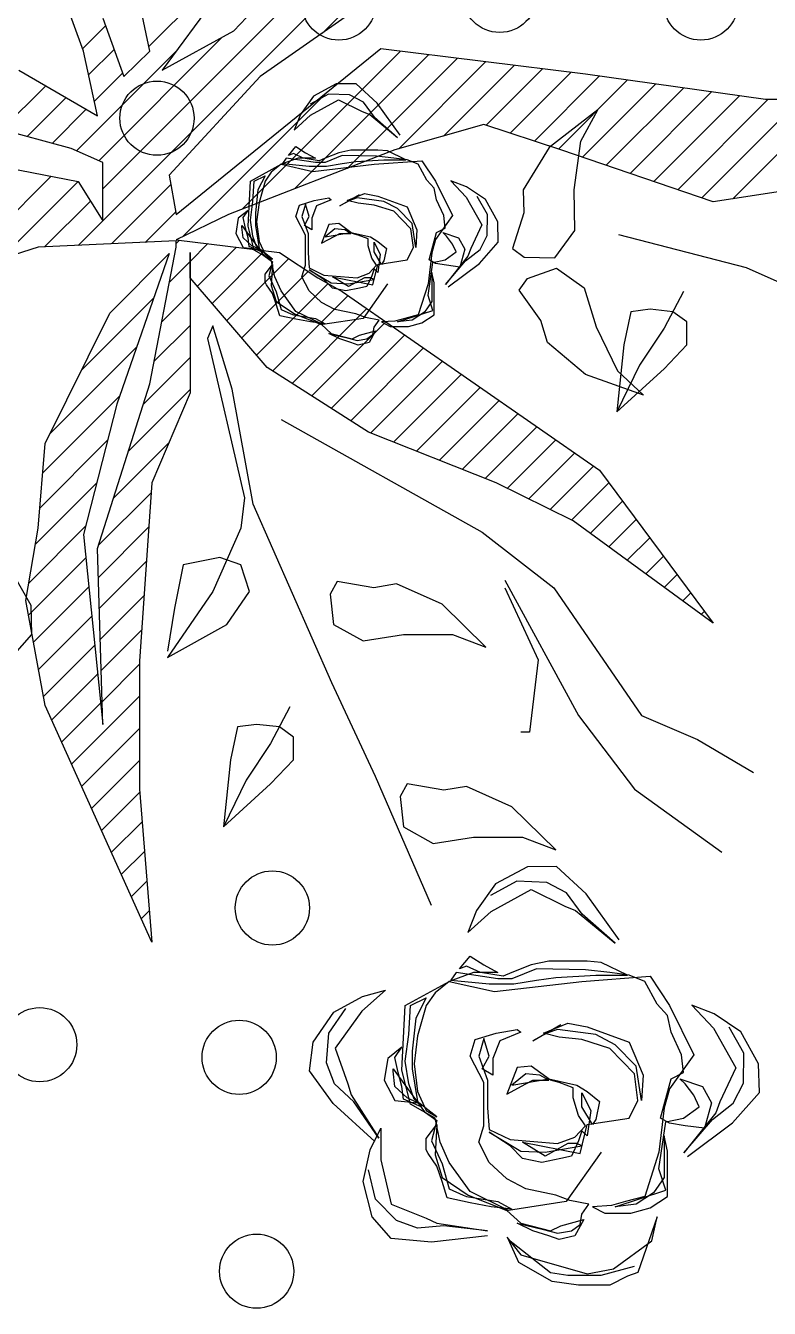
# Model space of a CAD drawing. Header units: inches. Extents: x 2744 to 7136, y -4349 to -2068.
# Drawn here: x 5508.65 to 5511.7, y -3872.95 to -3867.7 of the extents above; entities that cross this region are included whole.
import ezdxf

# ---------------------------------------------------------------- set-up
doc = ezdxf.new("R2010")
doc.units = ezdxf.units.IN
doc.header["$MEASUREMENT"] = 0
doc.layers.add('TREE', color=3, linetype='Continuous')

# ---------------------------------------------------------------- blocks, each defined once
blk = doc.blocks.new('06')
at = {"layer": 'TREE', "color": 30, "true_color": 0xef731a}
for p, q in [((399.25972, 40.88098), (399.26392, 40.8825)), ((399.2744, 40.88199), (399.26112, 40.87845)), ((399.26392, 40.8825), (399.27091, 40.88604)), ((399.27091, 40.88604), (399.28349, 40.88604)), ((399.28769, 40.88199), (399.2744, 40.88199)), ((399.28349, 40.88604), (399.29398, 40.88452)), ((399.29468, 40.88098), (399.28769, 40.88199)), ((399.29398, 40.88452), (399.30726, 40.87694)), ((399.25203, 40.85873), (399.25972, 40.88098)), ((399.26951, 40.87946), (399.25413, 40.86834)), ((399.28, 40.88149), (399.26951, 40.87946)), ((399.30656, 40.8739), (399.28, 40.88149)), ((399.31145, 40.86783), (399.29468, 40.88098)), ((399.30726, 40.87694), (399.31145, 40.86783)), ((399.31215, 40.86682), (399.30656, 40.8739)), ((399.25413, 40.86834), (399.25203, 40.85873)), ((399.28139, 40.85974), (399.28489, 40.86632)), ((399.28489, 40.86632), (399.29118, 40.86783)), ((399.29118, 40.86783), (399.29538, 40.86632)), ((399.29538, 40.86632), (399.30167, 40.86429)), ((399.31984, 40.86632), (399.34221, 40.86885)), ((399.34221, 40.86885), (399.35829, 40.86733)), ((399.35829, 40.86733), (399.36598, 40.85873)), ((399.29048, 40.86227), (399.28139, 40.85974)), ((399.28279, 40.86177), (399.28209, 40.85772)), ((399.28629, 40.86429), (399.28279, 40.86177)), ((399.29188, 40.86531), (399.28629, 40.86429)), ((399.29468, 40.86429), (399.29048, 40.86227)), ((399.29747, 40.86379), (399.29188, 40.86531)), ((399.30656, 40.86126), (399.29468, 40.86429)), ((399.30796, 40.86126), (399.29747, 40.86379)), ((399.30167, 40.86429), (399.30796, 40.86126)), ((399.31215, 40.8562), (399.30656, 40.86126)), ((399.31984, 40.86429), (399.33732, 40.86227)), ((399.34012, 40.86126), (399.31984, 40.86429)), ((399.33732, 40.86227), (399.34781, 40.86328)), ((399.34431, 40.85924), (399.34012, 40.86126)), ((399.34781, 40.86328), (399.3562, 40.86025)), ((399.26252, 40.85722), (399.25483, 40.85519)), ((399.273, 40.85722), (399.26252, 40.85722)), ((399.2779, 40.85469), (399.273, 40.85722)), ((399.28209, 40.85772), (399.2793, 40.85368)), ((399.28838, 40.85266), (399.31145, 40.8562)), ((399.31145, 40.8562), (399.32683, 40.84862)), ((399.32753, 40.85014), (399.31215, 40.8562)), ((399.35829, 40.85368), (399.34431, 40.85924)), ((399.3562, 40.86025), (399.36458, 40.85165)), ((399.36598, 40.85873), (399.36948, 40.84457)), ((399.25483, 40.85519), (399.24784, 40.85064)), ((399.26881, 40.85469), (399.24854, 40.84811)), ((399.25343, 40.84913), (399.26042, 40.85368)), ((399.25693, 40.85064), (399.26462, 40.85266)), ((399.26042, 40.85368), (399.26881, 40.85469)), ((399.26462, 40.85266), (399.27021, 40.85418)), ((399.27021, 40.85418), (399.2779, 40.85469)), ((399.2744, 40.83294), (399.28838, 40.85266)), ((399.2793, 40.85368), (399.28699, 40.85216)), ((399.28699, 40.85216), (399.29258, 40.85014)), ((399.31006, 40.8557), (399.31844, 40.85469)), ((399.31565, 40.85266), (399.31006, 40.8557)), ((399.32823, 40.85064), (399.31565, 40.85266)), ((399.31844, 40.85469), (399.32683, 40.85317)), ((399.32683, 40.85317), (399.33592, 40.85115)), ((399.33592, 40.85115), (399.33802, 40.84457)), ((399.36249, 40.83598), (399.35829, 40.85368)), ((399.36458, 40.85165), (399.36738, 40.84002)), ((399.24784, 40.85064), (399.24784, 40.84457)), ((399.24854, 40.84811), (399.25133, 40.83952)), ((399.24924, 40.84306), (399.25343, 40.84913)), ((399.25133, 40.83294), (399.25693, 40.85064)), ((399.29258, 40.85014), (399.30446, 40.84761)), ((399.30446, 40.84761), (399.31215, 40.84356)), ((399.32683, 40.84862), (399.33522, 40.83699)), ((399.33802, 40.84306), (399.32753, 40.85014)), ((399.32963, 40.85014), (399.32823, 40.85064)), ((399.33522, 40.84761), (399.32963, 40.85014)), ((399.33802, 40.8375), (399.33522, 40.84761)), ((399.24784, 40.84457), (399.24784, 40.83244)), ((399.24924, 40.82637), (399.24924, 40.84306)), ((399.31215, 40.84356), (399.31914, 40.83699)), ((399.33802, 40.84457), (399.34012, 40.83851)), ((399.34082, 40.83396), (399.33802, 40.84306)), ((399.36948, 40.84457), (399.36668, 40.83193)), ((399.25133, 40.83952), (399.24854, 40.82081)), ((399.28629, 40.83446), (399.29048, 40.83547)), ((399.29048, 40.83547), (399.29817, 40.83699)), ((399.29817, 40.83699), (399.30586, 40.83547)), ((399.30586, 40.83547), (399.31075, 40.83042)), ((399.31914, 40.83699), (399.32334, 40.8289)), ((399.33522, 40.83699), (399.33872, 40.8289)), ((399.34221, 40.82839), (399.33802, 40.8375)), ((399.34012, 40.83851), (399.34361, 40.83345)), ((399.36249, 40.82334), (399.36249, 40.83598)), ((399.23992, 40.8347), (399.22187, 40.82124)), ((399.22859, 40.81714), (399.2413, 40.83322)), ((399.2413, 40.83322), (399.22994, 40.81979)), ((399.24784, 40.83244), (399.24924, 40.82637)), ((399.24924, 40.81525), (399.25133, 40.83294)), ((399.28279, 40.83345), (399.28, 40.82182)), ((399.29677, 40.83294), (399.28209, 40.83042)), ((399.28209, 40.83042), (399.28419, 40.82941)), ((399.30586, 40.8289), (399.28279, 40.83345)), ((399.28349, 40.82839), (399.28629, 40.83446)), ((399.28769, 40.82941), (399.29677, 40.83446)), ((399.29677, 40.83446), (399.30586, 40.8289)), ((399.30656, 40.83244), (399.29677, 40.83294)), ((399.31914, 40.82485), (399.30656, 40.83244)), ((399.31075, 40.83042), (399.31914, 40.82485)), ((399.34012, 40.82182), (399.34082, 40.83396)), ((399.34361, 40.83345), (399.34431, 40.83193)), ((399.34431, 40.83193), (399.34431, 40.82738)), ((399.36668, 40.83193), (399.36249, 40.82334)), ((399.2786, 40.81626), (399.28, 40.82637)), ((399.28, 40.82637), (399.28209, 40.82435)), ((399.28489, 40.82688), (399.28069, 40.82233)), ((399.28209, 40.82435), (399.28349, 40.82839)), ((399.28419, 40.82941), (399.28769, 40.82941)), ((399.29188, 40.82941), (399.28489, 40.82688)), ((399.31075, 40.82789), (399.29188, 40.82941)), ((399.31914, 40.82384), (399.31075, 40.82789)), ((399.32334, 40.8289), (399.32124, 40.82233)), ((399.33872, 40.8289), (399.34082, 40.81929)), ((399.34012, 40.8203), (399.34221, 40.82839)), ((399.34431, 40.82738), (399.34012, 40.82182)), ((399.3633, 40.82727), (399.37331, 40.8128)), ((399.37439, 40.81003), (399.3633, 40.82727)), ((399.36482, 40.82861), (399.38147, 40.81345)), ((399.22187, 40.82124), (399.21118, 40.80913)), ((399.23036, 40.81322), (399.23316, 40.82334)), ((399.23316, 40.82334), (399.24085, 40.82233)), ((399.24085, 40.82233), (399.24714, 40.82132)), ((399.24854, 40.82081), (399.24155, 40.81929)), ((399.24714, 40.82132), (399.25063, 40.81929)), ((399.28, 40.82182), (399.26322, 40.81929)), ((399.2765, 40.8198), (399.2779, 40.82182)), ((399.2779, 40.82182), (399.28209, 40.81474)), ((399.28069, 40.82233), (399.28349, 40.81828)), ((399.31984, 40.81525), (399.31914, 40.82384)), ((399.32124, 40.82233), (399.32124, 40.80513)), ((399.34501, 40.81676), (399.34012, 40.8203)), ((399.22994, 40.81979), (399.2216, 40.81335)), ((399.22692, 40.81279), (399.22859, 40.81714)), ((399.24155, 40.81929), (399.23525, 40.81474)), ((399.25063, 40.81929), (399.24644, 40.80362)), ((399.24714, 40.80766), (399.24924, 40.81525)), ((399.26322, 40.81929), (399.25972, 40.81221)), ((399.2751, 40.81272), (399.2765, 40.8198)), ((399.28209, 40.80918), (399.2786, 40.81626)), ((399.28349, 40.81828), (399.28559, 40.8112)), ((399.31984, 40.80412), (399.31984, 40.81525)), ((399.34012, 40.81879), (399.3492, 40.81171)), ((399.34431, 40.81626), (399.34012, 40.81879)), ((399.34082, 40.81929), (399.3506, 40.81373)), ((399.34781, 40.80867), (399.34431, 40.81626)), ((399.35759, 40.79957), (399.34501, 40.81676)), ((399.2216, 40.81335), (399.21756, 40.8054)), ((399.22052, 40.79917), (399.22692, 40.81279)), ((399.23386, 40.80665), (399.23036, 40.81322)), ((399.23525, 40.81474), (399.23735, 40.81019)), ((399.23735, 40.81019), (399.24085, 40.80564)), ((399.25762, 40.8021), (399.25832, 40.81221)), ((399.25832, 40.81221), (399.26042, 40.79856)), ((399.25972, 40.81221), (399.26112, 40.8016)), ((399.28, 40.80867), (399.2751, 40.81272)), ((399.28209, 40.81474), (399.28209, 40.80918)), ((399.28559, 40.8112), (399.28559, 40.80716)), ((399.34641, 40.81474), (399.3534, 40.81171)), ((399.34781, 40.81272), (399.34641, 40.81474)), ((399.34781, 40.81322), (399.352, 40.8112)), ((399.35689, 40.81221), (399.34781, 40.81322)), ((399.3499, 40.79957), (399.34781, 40.81272)), ((399.3492, 40.81171), (399.3513, 40.80564)), ((399.3506, 40.81373), (399.3541, 40.80008)), ((399.352, 40.8112), (399.35689, 40.80665)), ((399.3534, 40.81171), (399.3541, 40.80665)), ((399.36109, 40.80412), (399.35689, 40.81221)), ((399.37331, 40.8128), (399.38098, 40.80558)), ((399.37563, 40.80554), (399.37439, 40.81003)), ((399.38147, 40.81345), (399.39093, 40.80036)), ((399.21118, 40.80913), (399.21146, 40.7976)), ((399.21756, 40.8054), (399.21732, 40.79339)), ((399.24294, 40.80362), (399.23386, 40.80665)), ((399.23735, 40.79401), (399.24714, 40.80766)), ((399.24085, 40.80564), (399.24294, 40.80362)), ((399.28419, 40.80615), (399.28, 40.80867)), ((399.29538, 40.80362), (399.28419, 40.80615)), ((399.28559, 40.80716), (399.29118, 40.80513)), ((399.29118, 40.80513), (399.29468, 40.80412)), ((399.31006, 40.80615), (399.29538, 40.80362)), ((399.30446, 40.80564), (399.30167, 40.80412)), ((399.31215, 40.80969), (399.30446, 40.80564)), ((399.30446, 40.8016), (399.31006, 40.80615)), ((399.30796, 40.79907), (399.31215, 40.80969)), ((399.32124, 40.80513), (399.32683, 40.79452)), ((399.3492, 40.79755), (399.34781, 40.80867)), ((399.3513, 40.80564), (399.3527, 40.79654)), ((399.3541, 40.80665), (399.3555, 40.80109)), ((399.35689, 40.80665), (399.35759, 40.80058)), ((399.38067, 40.79136), (399.37563, 40.80554)), ((399.38098, 40.80558), (399.38423, 40.79727)), ((399.24644, 40.80362), (399.24155, 40.80109)), ((399.24155, 40.80109), (399.24225, 40.79401)), ((399.26322, 40.78895), (399.25762, 40.8021)), ((399.26112, 40.8016), (399.27091, 40.79148)), ((399.29468, 40.80412), (399.30237, 40.79856)), ((399.29538, 40.80412), (399.29887, 40.8021)), ((399.30167, 40.80412), (399.29538, 40.80412)), ((399.29887, 40.8021), (399.30446, 40.8016)), ((399.31775, 40.8021), (399.32194, 40.79957)), ((399.31775, 40.79553), (399.31775, 40.8021)), ((399.32194, 40.79957), (399.31914, 40.79452)), ((399.32334, 40.79452), (399.31984, 40.80412)), ((399.3499, 40.79249), (399.3499, 40.79957)), ((399.3541, 40.80008), (399.3527, 40.77429)), ((399.3555, 40.80109), (399.35689, 40.79502)), ((399.35759, 40.80058), (399.35759, 40.79957)), ((399.35969, 40.79553), (399.36109, 40.80412)), ((399.39093, 40.80036), (399.38954, 40.78892)), ((399.21146, 40.7976), (399.21859, 40.78488)), ((399.22957, 40.7834), (399.22052, 40.79917)), ((399.26042, 40.79856), (399.26881, 40.78997)), ((399.30237, 40.79856), (399.30796, 40.79907)), ((399.31495, 40.78845), (399.31775, 40.79553)), ((399.31914, 40.79452), (399.32124, 40.78744)), ((399.32124, 40.78744), (399.32334, 40.79452)), ((399.32683, 40.79452), (399.32474, 40.78794)), ((399.34781, 40.78643), (399.3492, 40.79755)), ((399.3527, 40.79654), (399.3513, 40.78592)), ((399.3541, 40.79098), (399.35969, 40.79553)), ((399.35689, 40.79502), (399.3541, 40.79098)), ((399.38423, 40.79727), (399.3833, 40.7853)), ((399.21732, 40.79339), (399.22324, 40.783)), ((399.24714, 40.77429), (399.23735, 40.79401)), ((399.24225, 40.79401), (399.24644, 40.78491)), ((399.26881, 40.78997), (399.2765, 40.78592)), ((399.27091, 40.79148), (399.28209, 40.78794)), ((399.34851, 40.77935), (399.3499, 40.79249)), ((399.37013, 40.77654), (399.38067, 40.79136)), ((399.21859, 40.78488), (399.22928, 40.77758)), ((399.24644, 40.78491), (399.24784, 40.77834)), ((399.28, 40.78289), (399.26322, 40.78895)), ((399.2765, 40.78592), (399.29188, 40.7839)), ((399.28209, 40.78794), (399.29118, 40.78693)), ((399.29747, 40.78541), (399.28769, 40.78137)), ((399.30167, 40.78845), (399.29048, 40.78188)), ((399.29118, 40.78693), (399.29747, 40.78541)), ((399.29188, 40.7839), (399.29607, 40.78541)), ((399.29607, 40.78541), (399.30167, 40.78845)), ((399.30656, 40.78491), (399.31495, 40.78845)), ((399.30796, 40.7839), (399.30656, 40.78491)), ((399.31635, 40.78541), (399.30796, 40.7839)), ((399.32474, 40.78794), (399.31635, 40.78541)), ((399.34431, 40.77429), (399.34781, 40.78643)), ((399.3513, 40.78592), (399.3506, 40.77429)), ((399.3833, 40.7853), (399.3764, 40.77553)), ((399.38954, 40.78892), (399.3812, 40.77695)), ((399.23822, 40.77418), (399.22957, 40.7834)), ((399.28769, 40.78137), (399.28, 40.78289)), ((399.34431, 40.77126), (399.34851, 40.77935)), ((399.22928, 40.77758), (399.23822, 40.77418)), ((399.25483, 40.76266), (399.24714, 40.77429)), ((399.24784, 40.77834), (399.25203, 40.77379)), ((399.3527, 40.77429), (399.33522, 40.76468)), ((399.34082, 40.76923), (399.34431, 40.77429)), ((399.3506, 40.77429), (399.34431, 40.77126)), ((399.36063, 40.76821), (399.37013, 40.77654)), ((399.3812, 40.77695), (399.36985, 40.77072)), ((399.25203, 40.77379), (399.25693, 40.76468)), ((399.33522, 40.76468), (399.34082, 40.76923)), ((399.36985, 40.77072), (399.36063, 40.76821)), ((399.28209, 40.76468), (399.25483, 40.76266)), ((399.25693, 40.76468), (399.26322, 40.76216)), ((399.31705, 40.76873), (399.28209, 40.76468)), ((399.30027, 40.76418), (399.29258, 40.76317)), ((399.30936, 40.76569), (399.30027, 40.76418)), ((399.30027, 40.75963), (399.31006, 40.76367)), ((399.31914, 40.76569), (399.30936, 40.76569)), ((399.31006, 40.76367), (399.31565, 40.76367)), ((399.31565, 40.76367), (399.33243, 40.76114)), ((399.33522, 40.76468), (399.31705, 40.76873)), ((399.33452, 40.76418), (399.31914, 40.76569)), ((399.32544, 40.76114), (399.33522, 40.76468)), ((399.33243, 40.76114), (399.33452, 40.76418)), ((399.26322, 40.76216), (399.27091, 40.76114)), ((399.26392, 40.76216), (399.2744, 40.7571)), ((399.2765, 40.76216), (399.26392, 40.76216)), ((399.27091, 40.76114), (399.28069, 40.76013)), ((399.29258, 40.76317), (399.2765, 40.76216)), ((399.28069, 40.76013), (399.30027, 40.75963)), ((399.30237, 40.75811), (399.31006, 40.76114)), ((399.31006, 40.76114), (399.31355, 40.76266)), ((399.31355, 40.76266), (399.32264, 40.76114)), ((399.31565, 40.76114), (399.32544, 40.76114)), ((399.32124, 40.75811), (399.31565, 40.76114)), ((399.32264, 40.76114), (399.32823, 40.75862)), ((399.33103, 40.75963), (399.32683, 40.75457)), ((399.32823, 40.75862), (399.33103, 40.75963)), ((399.2744, 40.7571), (399.28, 40.75659)), ((399.28, 40.75659), (399.28629, 40.75659)), ((399.28629, 40.75659), (399.29538, 40.75659)), ((399.29538, 40.75659), (399.30237, 40.75811)), ((399.32683, 40.75457), (399.32124, 40.75811)), ((399.26877, 40.74938), (399.28199, 40.73777)), ((399.28461, 40.73637), (399.26877, 40.74938)), ((399.26727, 40.74803), (399.28039, 40.72973)), ((399.32775, 40.74518), (399.31837, 40.73671)), ((399.32418, 40.7363), (399.32775, 40.74518)), ((399.28199, 40.73777), (399.28826, 40.72931)), ((399.28892, 40.73461), (399.28461, 40.73637)), ((399.30242, 40.72796), (399.28892, 40.73461)), ((399.31837, 40.73671), (399.30242, 40.72796)), ((399.31667, 40.72576), (399.32418, 40.7363)), ((399.28039, 40.72973), (399.29229, 40.71881)), ((399.28826, 40.72931), (399.29614, 40.72511)), ((399.30814, 40.72465), (399.31864, 40.73036)), ((399.29614, 40.72511), (399.30814, 40.72465)), ((399.30382, 40.71886), (399.31667, 40.72576)), ((399.29229, 40.71881), (399.30382, 40.71886)), ((399.49671, 40.65445), (399.5044, 40.61249)), ((399.51269, 40.6382), (399.502, 40.62609)), ((399.502, 40.62609), (399.50227, 40.61456)), ((399.5044, 40.61249), (399.49951, 40.58366)), ((399.50227, 40.61456), (399.50941, 40.60184)), ((399.49951, 40.58366), (399.49671, 40.54979)), ((399.38356, 40.48587), (399.41218, 40.51449)), ((399.36465, 40.50479), (399.3671, 40.50939)), ((399.36808, 40.50797), (399.36563, 40.5062)), ((399.3671, 40.50939), (399.3715, 40.51045)), ((399.37199, 40.50868), (399.36808, 40.50797)), ((399.37395, 40.50797), (399.37102, 40.50656)), ((399.3715, 40.51045), (399.37444, 40.50939)), ((399.37591, 40.50762), (399.37199, 40.50868)), ((399.38227, 40.50585), (399.37395, 40.50797)), ((399.37444, 40.50939), (399.37885, 40.50797)), ((399.38325, 40.50585), (399.37591, 40.50762)), ((399.37885, 40.50797), (399.38325, 40.50585)), ((399.3915, 40.48102), (399.41808, 40.5076)), ((399.35144, 40.50302), (399.34606, 40.5016)), ((399.35878, 40.50302), (399.35144, 40.50302)), ((399.36221, 40.50125), (399.35878, 40.50302)), ((399.36514, 40.50337), (399.36319, 40.50054)), ((399.37102, 40.50656), (399.36465, 40.50479)), ((399.36563, 40.5062), (399.36514, 40.50337)), ((399.36955, 40.49983), (399.3857, 40.50231)), ((399.38619, 40.50231), (399.38227, 40.50585)), ((399.3857, 40.50231), (399.39646, 40.497)), ((399.39695, 40.49806), (399.38619, 40.50231)), ((399.34606, 40.5016), (399.34116, 40.49841)), ((399.34116, 40.49841), (399.34116, 40.49417)), ((399.35585, 40.50125), (399.34165, 40.49664)), ((399.34214, 40.49311), (399.34508, 40.49735)), ((399.34361, 40.48603), (399.34753, 40.49841)), ((399.34508, 40.49735), (399.34997, 40.50054)), ((399.34753, 40.49841), (399.35291, 40.49983)), ((399.34997, 40.50054), (399.35585, 40.50125)), ((399.35291, 40.49983), (399.35682, 40.50089)), ((399.35682, 40.50089), (399.36221, 40.50125)), ((399.35976, 40.48603), (399.36955, 40.49983)), ((399.36319, 40.50054), (399.36857, 40.49948)), ((399.36857, 40.49948), (399.37248, 40.49806)), ((399.37248, 40.49806), (399.3808, 40.49629)), ((399.38472, 40.50195), (399.39059, 40.50125)), ((399.38863, 40.49983), (399.38472, 40.50195)), ((399.39744, 40.49841), (399.38863, 40.49983)), ((399.39059, 40.50125), (399.39646, 40.50018)), ((399.39646, 40.50018), (399.40282, 40.49877)), ((399.40429, 40.49311), (399.39695, 40.49806)), ((399.39842, 40.49806), (399.39744, 40.49841)), ((399.40233, 40.49629), (399.39842, 40.49806)), ((399.39921, 40.47595), (399.42398, 40.50071)), ((399.40282, 40.49877), (399.40429, 40.49417)), ((399.21638, 40.4795), (399.18143, 40.49518)), ((399.34116, 40.49417), (399.34116, 40.48567)), ((399.34165, 40.49664), (399.34361, 40.49063)), ((399.34214, 40.48142), (399.34214, 40.49311)), ((399.3808, 40.49629), (399.38619, 40.49346)), ((399.38619, 40.49346), (399.39108, 40.48886)), ((399.39646, 40.497), (399.40233, 40.48886)), ((399.40429, 40.48921), (399.40233, 40.49629)), ((399.40429, 40.49417), (399.40576, 40.48992)), ((399.40625, 40.48673), (399.40429, 40.49311)), ((399.33562, 40.48725), (399.32299, 40.47783)), ((399.34361, 40.49063), (399.34165, 40.47753)), ((399.36612, 40.48284), (399.36808, 40.48709)), ((399.36808, 40.48709), (399.37102, 40.4878)), ((399.36906, 40.48355), (399.37542, 40.48709)), ((399.37102, 40.4878), (399.3764, 40.48886)), ((399.37542, 40.48709), (399.38178, 40.48319)), ((399.3764, 40.48886), (399.38178, 40.4878)), ((399.38765, 40.48355), (399.37787, 40.48911)), ((399.38178, 40.4878), (399.38521, 40.48426)), ((399.39108, 40.48886), (399.39402, 40.48319)), ((399.40233, 40.48886), (399.40478, 40.48319)), ((399.40723, 40.48284), (399.40429, 40.48921)), ((399.40576, 40.48992), (399.40821, 40.48638)), ((399.32769, 40.47496), (399.33659, 40.48622)), ((399.33659, 40.48622), (399.32864, 40.47682)), ((399.34116, 40.48567), (399.34214, 40.48142)), ((399.34214, 40.47364), (399.34361, 40.48603)), ((399.36563, 40.48638), (399.36368, 40.47824)), ((399.37542, 40.48603), (399.36514, 40.48426)), ((399.36514, 40.48426), (399.36661, 40.48355)), ((399.36514, 40.48001), (399.36612, 40.48284)), ((399.38178, 40.48319), (399.36563, 40.48638)), ((399.36661, 40.48355), (399.36906, 40.48355)), ((399.37199, 40.48355), (399.3671, 40.48178)), ((399.38521, 40.48249), (399.37199, 40.48355)), ((399.38227, 40.48567), (399.37542, 40.48603)), ((399.39108, 40.48036), (399.38227, 40.48567)), ((399.38521, 40.48426), (399.39108, 40.48036)), ((399.39108, 40.47966), (399.38521, 40.48249)), ((399.40303, 40.47344), (399.38765, 40.48355)), ((399.39402, 40.48319), (399.39255, 40.47859)), ((399.40478, 40.48319), (399.40625, 40.47647)), ((399.40576, 40.47824), (399.40625, 40.48673)), ((399.40576, 40.47718), (399.40723, 40.48284)), ((399.4087, 40.48213), (399.40576, 40.47824)), ((399.40821, 40.48638), (399.4087, 40.48532)), ((399.4087, 40.48532), (399.4087, 40.48213)), ((399.32299, 40.47783), (399.31551, 40.46936)), ((399.32864, 40.47682), (399.3228, 40.47231)), ((399.32893, 40.47222), (399.33089, 40.4793)), ((399.33089, 40.4793), (399.33627, 40.47859)), ((399.33627, 40.47859), (399.34068, 40.47789)), ((399.34165, 40.47753), (399.33676, 40.47647)), ((399.34068, 40.47789), (399.34312, 40.47647)), ((399.36368, 40.47824), (399.35193, 40.47647)), ((399.36025, 40.47187), (399.36123, 40.47682)), ((399.36123, 40.47682), (399.36221, 40.47824)), ((399.36221, 40.47824), (399.36514, 40.47328)), ((399.3627, 40.47435), (399.36368, 40.48142)), ((399.36368, 40.48142), (399.36514, 40.48001)), ((399.3671, 40.48178), (399.36416, 40.47859)), ((399.36416, 40.47859), (399.36612, 40.47576)), ((399.39157, 40.47364), (399.39108, 40.47966)), ((399.39255, 40.47859), (399.39255, 40.46656)), ((399.40919, 40.4747), (399.40576, 40.47718)), ((399.3228, 40.47231), (399.31997, 40.46675)), ((399.32204, 40.46239), (399.32652, 40.47192)), ((399.32652, 40.47192), (399.32769, 40.47496)), ((399.33138, 40.46762), (399.32893, 40.47222)), ((399.33676, 40.47647), (399.33236, 40.47328)), ((399.33236, 40.47328), (399.33382, 40.4701)), ((399.34312, 40.47647), (399.34019, 40.4655)), ((399.34068, 40.46833), (399.34214, 40.47364)), ((399.35193, 40.47647), (399.34948, 40.47151)), ((399.36368, 40.46904), (399.36025, 40.47187)), ((399.36514, 40.46939), (399.3627, 40.47435)), ((399.36514, 40.47328), (399.36514, 40.46939)), ((399.36612, 40.47576), (399.36759, 40.47081)), ((399.39157, 40.46585), (399.39157, 40.47364)), ((399.40576, 40.47612), (399.41212, 40.47116)), ((399.4087, 40.47435), (399.40576, 40.47612)), ((399.40625, 40.47647), (399.4131, 40.47258)), ((399.41114, 40.46904), (399.4087, 40.47435)), ((399.41799, 40.46267), (399.40919, 40.4747)), ((399.41016, 40.47328), (399.41506, 40.47116)), ((399.41114, 40.47187), (399.41016, 40.47328)), ((399.41114, 40.47222), (399.41408, 40.47081)), ((399.4175, 40.47151), (399.41114, 40.47222)), ((399.41261, 40.46267), (399.41114, 40.47187)), ((399.4131, 40.47258), (399.41555, 40.46302)), ((399.31551, 40.46936), (399.3157, 40.46128)), ((399.31997, 40.46675), (399.3198, 40.45834)), ((399.33774, 40.4655), (399.33138, 40.46762)), ((399.33382, 40.4701), (399.33627, 40.46691)), ((399.33382, 40.45877), (399.34068, 40.46833)), ((399.33627, 40.46691), (399.33774, 40.4655)), ((399.34802, 40.46444), (399.34851, 40.47151)), ((399.34851, 40.47151), (399.34997, 40.46196)), ((399.34948, 40.47151), (399.35046, 40.46408)), ((399.36661, 40.46727), (399.36368, 40.46904)), ((399.37444, 40.4655), (399.36661, 40.46727)), ((399.36759, 40.47081), (399.36759, 40.46797)), ((399.36759, 40.46797), (399.3715, 40.46656)), ((399.3715, 40.46656), (399.37395, 40.46585)), ((399.38472, 40.46727), (399.37444, 40.4655)), ((399.3808, 40.46691), (399.37885, 40.46585)), ((399.38619, 40.46974), (399.3808, 40.46691)), ((399.3808, 40.46408), (399.38472, 40.46727)), ((399.38325, 40.46231), (399.38619, 40.46974)), ((399.39255, 40.46656), (399.39646, 40.45913)), ((399.41212, 40.46125), (399.41114, 40.46904)), ((399.41212, 40.47116), (399.41359, 40.46691)), ((399.41359, 40.46691), (399.41457, 40.46054)), ((399.41408, 40.47081), (399.4175, 40.46762)), ((399.41506, 40.47116), (399.41555, 40.46762)), ((399.41555, 40.46762), (399.41653, 40.46373)), ((399.42044, 40.46585), (399.4175, 40.47151)), ((399.4175, 40.46762), (399.41799, 40.46337)), ((399.32838, 40.45134), (399.32204, 40.46239)), ((399.34019, 40.4655), (399.33676, 40.46373)), ((399.33676, 40.46373), (399.33725, 40.45877)), ((399.35193, 40.45523), (399.34802, 40.46444)), ((399.34997, 40.46196), (399.35585, 40.45594)), ((399.35046, 40.46408), (399.35731, 40.457)), ((399.37395, 40.46585), (399.37933, 40.46196)), ((399.37444, 40.46585), (399.37689, 40.46444)), ((399.37885, 40.46585), (399.37444, 40.46585)), ((399.37689, 40.46444), (399.3808, 40.46408)), ((399.37933, 40.46196), (399.38325, 40.46231)), ((399.3901, 40.46444), (399.39304, 40.46267)), ((399.3901, 40.45983), (399.3901, 40.46444)), ((399.39304, 40.46267), (399.39108, 40.45913)), ((399.39402, 40.45913), (399.39157, 40.46585)), ((399.41261, 40.45771), (399.41261, 40.46267)), ((399.41555, 40.46302), (399.41457, 40.44497)), ((399.41653, 40.46373), (399.4175, 40.45948)), ((399.41799, 40.46337), (399.41799, 40.46267)), ((399.41946, 40.45983), (399.42044, 40.46585)), ((399.3157, 40.46128), (399.32069, 40.45238)), ((399.3198, 40.45834), (399.32394, 40.45106)), ((399.34068, 40.44497), (399.33382, 40.45877)), ((399.33725, 40.45877), (399.34019, 40.4524)), ((399.35689, 40.43248), (399.42331, 40.45827)), ((399.35731, 40.457), (399.36514, 40.45452)), ((399.38814, 40.45488), (399.3901, 40.45983)), ((399.39108, 40.45913), (399.39255, 40.45417)), ((399.39255, 40.45417), (399.39402, 40.45913)), ((399.39646, 40.45913), (399.39499, 40.45452)), ((399.41114, 40.45346), (399.41212, 40.46125)), ((399.41163, 40.44851), (399.41261, 40.45771)), ((399.41457, 40.46054), (399.41359, 40.45311)), ((399.41555, 40.45665), (399.41946, 40.45983)), ((399.4175, 40.45948), (399.41555, 40.45665)), ((399.32069, 40.45238), (399.32817, 40.44727)), ((399.33443, 40.44489), (399.32838, 40.45134)), ((399.34019, 40.4524), (399.34116, 40.4478)), ((399.36368, 40.45099), (399.35193, 40.45523)), ((399.35585, 40.45594), (399.36123, 40.45311)), ((399.36123, 40.45311), (399.37199, 40.45169)), ((399.36514, 40.45452), (399.3715, 40.45382)), ((399.37591, 40.45276), (399.36906, 40.44992)), ((399.37885, 40.45488), (399.37102, 40.45028)), ((399.3715, 40.45382), (399.37591, 40.45276)), ((399.37199, 40.45169), (399.37493, 40.45276)), ((399.37493, 40.45276), (399.37885, 40.45488)), ((399.38227, 40.4524), (399.38814, 40.45488)), ((399.38325, 40.45169), (399.38227, 40.4524)), ((399.38912, 40.45276), (399.38325, 40.45169)), ((399.39499, 40.45452), (399.38912, 40.45276)), ((399.4087, 40.44497), (399.41114, 40.45346)), ((399.41359, 40.45311), (399.4131, 40.44497)), ((399.32817, 40.44727), (399.33443, 40.44489)), ((399.34116, 40.4478), (399.3441, 40.44461)), ((399.36906, 40.44992), (399.36368, 40.45099)), ((399.4087, 40.44284), (399.41163, 40.44851)), ((399.34606, 40.43683), (399.34068, 40.44497)), ((399.3441, 40.44461), (399.34753, 40.43824)), ((399.38961, 40.44107), (399.36514, 40.43824)), ((399.40233, 40.43824), (399.38961, 40.44107)), ((399.41457, 40.44497), (399.40233, 40.43824)), ((399.40233, 40.43824), (399.40625, 40.44143)), ((399.40625, 40.44143), (399.4087, 40.44497)), ((399.4131, 40.44497), (399.4087, 40.44284)), ((399.36514, 40.43824), (399.34606, 40.43683)), ((399.34753, 40.43824), (399.35193, 40.43647)), ((399.35193, 40.43647), (399.35731, 40.43577)), ((399.35242, 40.43647), (399.35976, 40.43293)), ((399.36123, 40.43647), (399.35242, 40.43647)), ((399.35731, 40.43577), (399.36416, 40.43506)), ((399.37248, 40.43718), (399.36123, 40.43647)), ((399.37787, 40.43789), (399.37248, 40.43718)), ((399.38423, 40.43895), (399.37787, 40.43789)), ((399.37787, 40.4347), (399.38472, 40.43754)), ((399.37933, 40.43364), (399.38472, 40.43577)), ((399.39108, 40.43895), (399.38423, 40.43895)), ((399.38472, 40.43754), (399.38863, 40.43754)), ((399.38472, 40.43577), (399.38716, 40.43683)), ((399.38716, 40.43683), (399.39353, 40.43577)), ((399.38863, 40.43754), (399.40038, 40.43577)), ((399.38863, 40.43577), (399.39548, 40.43577)), ((399.39255, 40.43364), (399.38863, 40.43577)), ((399.40184, 40.43789), (399.39108, 40.43895)), ((399.39353, 40.43577), (399.39744, 40.434)), ((399.39548, 40.43577), (399.40233, 40.43824)), ((399.40038, 40.43577), (399.40184, 40.43789)), ((399.32124, 40.42237), (399.35689, 40.43248)), ((399.35976, 40.43293), (399.36368, 40.43258)), ((399.36368, 40.43258), (399.36808, 40.43258)), ((399.36416, 40.43506), (399.37787, 40.4347)), ((399.36808, 40.43258), (399.37444, 40.43258)), ((399.37444, 40.43258), (399.37933, 40.43364)), ((399.39646, 40.43116), (399.39255, 40.43364)), ((399.3994, 40.4347), (399.39646, 40.43116)), ((399.39744, 40.434), (399.3994, 40.4347)), ((399.35477, 40.42659), (399.36395, 40.41378)), ((399.35582, 40.42753), (399.36507, 40.4194)), ((399.36691, 40.41842), (399.35582, 40.42753)), ((399.3971, 40.42459), (399.39054, 40.41866)), ((399.3946, 40.41838), (399.3971, 40.42459)), ((399.36507, 40.4194), (399.36946, 40.41348)), ((399.36992, 40.41719), (399.36691, 40.41842)), ((399.37937, 40.41254), (399.36992, 40.41719)), ((399.39054, 40.41866), (399.37937, 40.41254)), ((399.38935, 40.411), (399.3946, 40.41838)), ((399.36395, 40.41378), (399.37228, 40.40613)), ((399.36946, 40.41348), (399.37497, 40.41054)), ((399.37497, 40.41054), (399.38337, 40.41022)), ((399.38035, 40.40617), (399.38935, 40.411)), ((399.38337, 40.41022), (399.39073, 40.41422)), ((399.37228, 40.40613), (399.38035, 40.40617))]:
    blk.add_line(p, q, dxfattribs=at)
at = {"layer": 'TREE', "color": 97, "true_color": 0x446a2a}
for p, q in [((399.45407, 40.74901), (399.49671, 40.65445)), ((399.45896, 40.68783), (399.45407, 40.74901)), ((399.45412, 40.74828), (399.45431, 40.74846)), ((399.45507, 40.73644), (399.45829, 40.73965)), ((399.34221, 40.73435), (399.36458, 40.68277)), ((399.45602, 40.72459), (399.46226, 40.73084)), ((399.45697, 40.71275), (399.46624, 40.72202)), ((399.26112, 40.68783), (399.22617, 40.71311)), ((399.45791, 40.70091), (399.47021, 40.71321)), ((399.29258, 40.7121), (399.31006, 40.69491)), ((399.30586, 40.70704), (399.29258, 40.7121)), ((399.34151, 40.70957), (399.32544, 40.70704)), ((399.3534, 40.703), (399.34151, 40.70957)), ((399.32544, 40.70704), (399.30586, 40.70704)), ((399.3548, 40.69086), (399.3534, 40.703)), ((399.4254, 40.703), (399.40653, 40.6858)), ((399.41632, 40.68429), (399.4254, 40.703)), ((399.42261, 40.6762), (399.4254, 40.703)), ((399.45886, 40.68907), (399.47419, 40.70439)), ((399.31006, 40.69491), (399.32823, 40.68682)), ((399.45896, 40.67638), (399.47816, 40.69558)), ((399.28349, 40.6585), (399.26112, 40.68783)), ((399.32823, 40.68682), (399.33732, 40.68833)), ((399.33732, 40.68833), (399.352, 40.6858)), ((399.352, 40.6858), (399.3548, 40.69086)), ((399.45896, 40.63676), (399.45896, 40.68783)), ((399.36458, 40.68277), (399.38206, 40.64535)), ((399.40653, 40.6858), (399.39744, 40.6762)), ((399.40653, 40.66962), (399.41632, 40.68429)), ((399.45896, 40.66359), (399.48214, 40.68677)), ((399.23595, 40.66811), (399.21358, 40.68125)), ((399.45896, 40.6508), (399.48611, 40.67795)), ((399.39744, 40.6762), (399.39744, 40.6671)), ((399.41981, 40.66305), (399.42261, 40.6762)), ((399.25832, 40.6585), (399.23595, 40.66811)), ((399.39744, 40.6671), (399.40303, 40.66305)), ((399.39884, 40.65496), (399.40653, 40.66962)), ((399.4745, 40.65355), (399.49009, 40.66914)), ((399.29957, 40.63625), (399.30307, 40.66507)), ((399.30307, 40.66507), (399.30656, 40.66507)), ((399.40303, 40.66305), (399.41212, 40.66204)), ((399.41212, 40.66204), (399.41981, 40.66305)), ((399.47364, 40.66204), (399.47574, 40.59176)), ((399.48133, 40.58619), (399.47364, 40.66204)), ((399.29328, 40.60743), (399.25832, 40.6585)), ((399.31285, 40.6044), (399.28349, 40.6585)), ((399.47568, 40.64194), (399.49406, 40.66032)), ((399.45896, 40.63801), (399.47391, 40.65296)), ((399.47686, 40.63033), (399.49737, 40.65084)), ((399.38206, 40.64535), (399.41352, 40.57406)), ((399.31285, 40.60743), (399.29957, 40.63625)), ((399.45407, 40.56546), (399.45896, 40.63676)), ((399.45811, 40.62437), (399.47428, 40.64054)), ((399.47803, 40.61871), (399.49935, 40.64003)), ((399.32054, 40.63119), (399.33802, 40.614)), ((399.33382, 40.62614), (399.32054, 40.63119)), ((399.44777, 40.63524), (399.42401, 40.62209)), ((399.4296, 40.60895), (399.44777, 40.63524)), ((399.44498, 40.61552), (399.44777, 40.63271)), ((399.3534, 40.62614), (399.33382, 40.62614)), ((399.36948, 40.62867), (399.3534, 40.62614)), ((399.38136, 40.62209), (399.36948, 40.62867)), ((399.45717, 40.61064), (399.47465, 40.62812)), ((399.47921, 40.6071), (399.50133, 40.62922)), ((399.22966, 40.62159), (399.28559, 40.58063)), ((399.2751, 40.56041), (399.22966, 40.62159)), ((399.38276, 40.60996), (399.38136, 40.62209)), ((399.42401, 40.62209), (399.41492, 40.60895)), ((399.23318, 40.61686), (399.23442, 40.6181)), ((399.44148, 40.59833), (399.44498, 40.61552)), ((399.45622, 40.5969), (399.47502, 40.6157)), ((399.48039, 40.59549), (399.50331, 40.61841)), ((399.23863, 40.60952), (399.24181, 40.61269)), ((399.33802, 40.614), (399.3562, 40.60591)), ((399.37996, 40.6049), (399.38276, 40.60996)), ((399.24408, 40.60218), (399.24919, 40.60729)), ((399.32194, 40.58518), (399.29328, 40.60743)), ((399.3562, 40.60591), (399.36528, 40.60743)), ((399.36528, 40.60743), (399.37996, 40.6049)), ((399.41492, 40.60895), (399.41841, 40.59833)), ((399.41841, 40.58366), (399.4296, 40.60895)), ((399.48046, 40.58277), (399.50322, 40.60553)), ((399.24953, 40.59484), (399.25657, 40.60188)), ((399.45528, 40.58317), (399.47539, 40.60328)), ((399.25498, 40.5875), (399.26395, 40.59647)), ((399.41841, 40.59833), (399.4268, 40.59529)), ((399.4268, 40.59529), (399.44148, 40.59833)), ((399.26043, 40.58016), (399.27134, 40.59107)), ((399.45434, 40.56944), (399.47531, 40.59041)), ((399.47574, 40.59176), (399.45477, 40.52602)), ((399.47608, 40.5656), (399.5006, 40.59013)), ((399.26588, 40.57282), (399.27872, 40.58566)), ((399.40233, 40.54018), (399.32194, 40.58518)), ((399.46805, 40.53411), (399.48133, 40.58619)), ((399.27133, 40.56548), (399.28618, 40.58034)), ((399.28559, 40.58063), (399.31635, 40.56546)), ((399.41701, 40.57153), (399.41841, 40.58366)), ((399.27743, 40.55879), (399.29475, 40.57611)), ((399.41352, 40.57406), (399.42191, 40.52804)), ((399.4717, 40.54843), (399.49884, 40.57557)), ((399.28498, 40.55355), (399.30331, 40.57189)), ((399.4317, 40.50782), (399.41701, 40.57153)), ((399.44726, 40.54957), (399.46932, 40.57163)), ((399.29253, 40.54831), (399.31188, 40.56767)), ((399.31635, 40.56546), (399.36738, 40.54524)), ((399.43869, 40.52956), (399.45407, 40.56546)), ((399.37787, 40.48911), (399.2751, 40.56041)), ((399.30008, 40.54308), (399.32073, 40.56373)), ((399.30763, 40.53784), (399.32989, 40.5601)), ((399.46691, 40.53086), (399.49769, 40.56163)), ((399.31518, 40.5326), (399.33905, 40.55647)), ((399.32273, 40.52736), (399.34821, 40.55284)), ((399.33028, 40.52212), (399.35737, 40.5492)), ((399.43869, 40.52821), (399.46332, 40.55285)), ((399.49671, 40.54979), (399.47084, 40.49771)), ((399.33783, 40.51688), (399.36653, 40.54557)), ((399.36738, 40.54524), (399.40793, 40.51945)), ((399.46007, 40.51122), (399.49481, 40.54597)), ((399.34539, 40.51164), (399.37447, 40.54073)), ((399.26811, 40.53715), (399.24924, 40.51995)), ((399.25902, 40.51844), (399.26811, 40.53715)), ((399.26531, 40.51035), (399.26811, 40.53715)), ((399.35294, 40.50641), (399.38229, 40.53576)), ((399.43869, 40.51542), (399.45733, 40.53406)), ((399.44708, 40.47394), (399.46805, 40.53411)), ((399.25753, 40.53048), (399.28063, 40.52228)), ((399.26788, 40.52075), (399.25753, 40.53048)), ((399.36049, 40.50117), (399.3901, 40.53078)), ((399.42191, 40.52804), (399.4296, 40.50276)), ((399.43869, 40.47344), (399.43869, 40.52956)), ((399.36804, 40.49593), (399.39792, 40.52581)), ((399.45477, 40.52602), (399.44428, 40.47141)), ((399.24924, 40.51995), (399.24015, 40.51035)), ((399.24924, 40.50377), (399.25902, 40.51844)), ((399.27645, 40.50314), (399.26788, 40.52075)), ((399.28063, 40.52228), (399.29586, 40.50948)), ((399.37559, 40.49069), (399.40574, 40.52084)), ((399.40793, 40.51945), (399.43869, 40.48355)), ((399.45323, 40.49159), (399.48219, 40.52056)), ((399.43869, 40.50263), (399.45303, 40.51697)), ((399.24015, 40.51035), (399.24015, 40.50125)), ((399.26252, 40.4972), (399.26531, 40.51035)), ((399.29586, 40.50948), (399.29847, 40.50064)), ((399.4296, 40.50276), (399.4317, 40.50782)), ((399.24155, 40.48911), (399.24924, 40.50377)), ((399.2812, 40.48758), (399.27645, 40.50314)), ((399.24015, 40.50125), (399.24574, 40.4972)), ((399.24574, 40.4972), (399.25483, 40.49619)), ((399.25483, 40.49619), (399.26252, 40.4972)), ((399.29847, 40.50064), (399.30716, 40.48854)), ((399.43869, 40.48984), (399.44999, 40.50114)), ((399.47084, 40.49771), (399.44708, 40.47394)), ((399.40879, 40.47273), (399.42988, 40.49383)), ((399.29231, 40.47977), (399.2812, 40.48758)), ((399.30716, 40.48854), (399.30384, 40.48382)), ((399.42018, 40.47133), (399.43578, 40.48694)), ((399.30384, 40.48382), (399.29231, 40.47977)), ((399.43869, 40.47705), (399.44695, 40.48531)), ((399.43869, 40.48355), (399.43869, 40.47344)), ((399.49421, 40.44305), (399.5331, 40.48194)), ((399.49951, 40.47141), (399.54145, 40.48456)), ((399.26741, 40.46636), (399.21638, 40.4795)), ((399.43157, 40.46994), (399.43869, 40.47705)), ((399.29298, 40.4756), (399.28487, 40.4647)), ((399.30519, 40.47535), (399.29298, 40.4756)), ((399.30983, 40.4719), (399.30519, 40.47535)), ((399.30535, 40.45769), (399.30983, 40.4719)), ((399.44428, 40.46838), (399.40303, 40.47344)), ((399.48348, 40.44511), (399.51448, 40.47611)), ((399.31794, 40.30515), (399.48347, 40.47068)), ((399.38334, 40.40892), (399.44143, 40.46701)), ((399.42331, 40.45827), (399.44428, 40.46838)), ((399.44296, 40.46854), (399.44428, 40.46985)), ((399.44428, 40.46889), (399.49951, 40.47141)), ((399.44428, 40.47141), (399.44428, 40.46889)), ((399.44446, 40.45725), (399.45667, 40.46945)), ((399.4464, 40.44639), (399.47007, 40.47007)), ((399.47854, 40.45295), (399.49687, 40.47129)), ((399.28487, 40.4647), (399.28521, 40.44843)), ((399.30563, 40.44848), (399.30535, 40.45769)), ((399.44428, 40.45827), (399.36249, 40.39203)), ((399.44708, 40.44259), (399.44428, 40.45827)), ((399.47364, 40.46079), (399.47364, 40.43754)), ((399.48343, 40.44512), (399.47364, 40.46079)), ((399.16325, 40.4431), (399.22966, 40.45321)), ((399.18205, 40.41225), (399.22181, 40.45201)), ((399.19484, 40.41225), (399.23423, 40.45165)), ((399.22966, 40.45321), (399.29048, 40.43248)), ((399.35463, 40.393), (399.41774, 40.45611)), ((399.20763, 40.41225), (399.24377, 40.4484)), ((399.28521, 40.44843), (399.28258, 40.42903)), ((399.29517, 40.43156), (399.30563, 40.44848)), ((399.33501, 40.30943), (399.47364, 40.44806)), ((399.34325, 40.39441), (399.39683, 40.44799)), ((399.21897, 40.41081), (399.25331, 40.44515)), ((399.23019, 40.40923), (399.26285, 40.4419)), ((399.41072, 40.40315), (399.44708, 40.44259)), ((399.53865, 40.4345), (399.48343, 40.44512)), ((399.2414, 40.40766), (399.27239, 40.43865)), ((399.33187, 40.39581), (399.37592, 40.43987)), ((399.42587, 40.3875), (399.47521, 40.43684)), ((399.47364, 40.43754), (399.48622, 40.43197)), ((399.25261, 40.40608), (399.28193, 40.4354)), ((399.26383, 40.40451), (399.29147, 40.43215)), ((399.27579, 40.41655), (399.29517, 40.43156)), ((399.29048, 40.43248), (399.32124, 40.42237)), ((399.32049, 40.39722), (399.35529, 40.43202)), ((399.44453, 40.39337), (399.48408, 40.43292)), ((399.48622, 40.43197), (399.52327, 40.42186)), ((399.27504, 40.40293), (399.3011, 40.42899)), ((399.28258, 40.42903), (399.27579, 40.41655)), ((399.28634, 40.40144), (399.31072, 40.42582)), ((399.30911, 40.39863), (399.33744, 40.42696)), ((399.4802, 40.41625), (399.49384, 40.42989)), ((399.4883, 40.41156), (399.50389, 40.42715)), ((399.29772, 40.40004), (399.32035, 40.42266)), ((399.4964, 40.40687), (399.51394, 40.42441)), ((399.47574, 40.41883), (399.48133, 40.39304)), ((399.5072, 40.40062), (399.47574, 40.41883)), ((399.20869, 40.41225), (399.1269, 40.41225)), ((399.28069, 40.40214), (399.20869, 40.41225)), ((399.46574, 40.40179), (399.47699, 40.41304)), ((399.36249, 40.39203), (399.28069, 40.40214)), ((399.37367, 40.37736), (399.41072, 40.40315)), ((399.44987, 40.40062), (399.42121, 40.38495)), ((399.42121, 40.36169), (399.44987, 40.40062)), ((399.46525, 40.40315), (399.45477, 40.39304)), ((399.47364, 40.37989), (399.46525, 40.40315)), ((399.46913, 40.39239), (399.47927, 40.40253)), ((399.41779, 40.35384), (399.45516, 40.39121)), ((399.45477, 40.39304), (399.46036, 40.36675)), ((399.47252, 40.38299), (399.48166, 40.39213)), ((399.48133, 40.39304), (399.48902, 40.3718)), ((399.30232, 40.30231), (399.38583, 40.38583)), ((399.42121, 40.38495), (399.38695, 40.34854))]:
    blk.add_line(p, q, dxfattribs=at)
for centre in [(399.41212, 40.88047), (399.41911, 40.79502), (399.49881, 40.78997), (399.40583, 40.73536), (399.45197, 40.41984), (399.23456, 40.37382), (399.31495, 40.37079), (399.37926, 40.37382)]:
    blk.add_circle(centre, 0.01482, dxfattribs=at)

msp = doc.modelspace()

# ---------------------------------------------------------------- block references
at = {"layer": 'TREE', "xscale": 10.24543597042648, "yscale": 10.24543597042648, "zscale": 10.24543597042648, "rotation": 180}
msp.add_blockref('06', (9601.7521, -3453.9624), dxfattribs=at)

doc.saveas('drawing.dxf')
